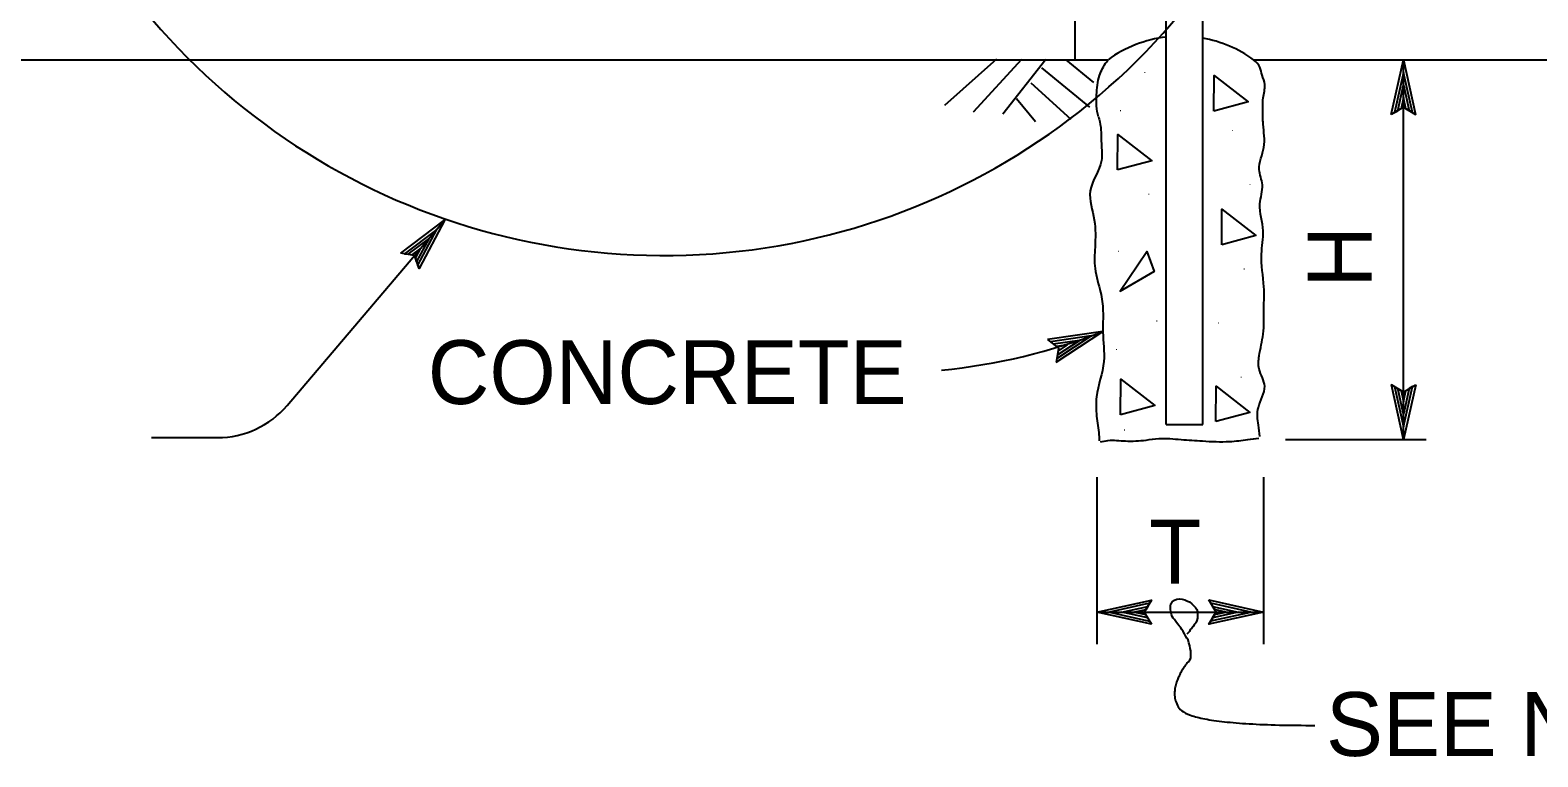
# Model space of a CAD drawing. Extents: x -894 to 866, y -472 to 714.
# Drawn here: x -122.7 to 42.6, y 376.5 to 456.2 of the extents above; entities that cross this region are included whole.
import ezdxf

# ---------------------------------------------------------------- set-up
doc = ezdxf.new("R2010")
doc.units = 0
for name, color, linetype in [('60 Nongeo Data', 7, 'Continuous'), ('mc_FENCE', 7, 'Continuous'), ('mc_FENCE-anno', 7, 'Continuous'), ('pp_PRESENTATION', 7, 'Continuous'), ('rd_BASE-MATERIAL', 7, 'Continuous'), ('rd_PROFILE-OG', 7, 'Continuous')]:
    doc.layers.add(name, color=color, linetype=linetype)

# ---------------------------------------------------------------- blocks, each defined once
blk = doc.blocks.new('AHT')
at = {"layer": '60 Nongeo Data'}
blk.add_lwpolyline([(-5.91, 1.32), (0, 0), (-5.91, -1.31), (-5.7, -0.96), (-1.37, 0), (-5.7, 0.97), (-5.49, 0.62), (-2.72, 0), (-5.49, -0.61), (-5.28, -0.26), (-4.08, 0), (-5.28, 0.27), (-5.12, 0), (-5.91, -1.31), (-5.12, 0)], close=True, dxfattribs=at)

msp = doc.modelspace()

# ---------------------------------------------------------------- linework, layer by layer
at = {"layer": 'mc_FENCE'}
for p, q in [((1.89, 412.97), (1.89, 563.97)), ((5.89, 412.97), (5.89, 563.97)), ((-8.11, 452.97), (-8.11, 473.97)), ((1.89, 412.97), (5.89, 412.97))]:
    msp.add_line(p, q, dxfattribs=at)
for start, end in [(96.7656, 125.9148), (54.0852, 79.8622)]:
    msp.add_arc((3.49, 441.95), 13.61, start, end, dxfattribs=at)
for points in [[(-5.55, 446.7), (-5.75, 447.91), (-5.75, 449.11), (-5.43, 451.24), (-4.64, 452.76), (-4.5, 452.97)], [(12.49, 446.42), (12.47, 447.72), (12.51, 448.8), (12.7, 450.26), (12.41, 451.27), (12.16, 452.16), (11.47, 452.97)], [(-5.55, 446.7), (-5.4, 446.18), (-5.22, 443.76), (-5.22, 441.92), (-6.45, 438.58), (-6.01, 435.4), (-5.92, 432.43), (-5.92, 430.06), (-5.31, 427.47), (-5.05, 425.42), (-5.05, 423.11), (-4.96, 419.87), (-5.75, 415.99), (-5.75, 413.89), (-5.49, 411.84), (-5.46, 411.18)], [(12.16, 411.65), (11.99, 412.9), (11.99, 414.84), (12.69, 417.16), (12.08, 419.04), (12.08, 420.5), (12.52, 422.87), (12.6, 425.73), (12.6, 428.05), (12.34, 431.66), (12.52, 434.19), (12.17, 437.16), (12.43, 439.26), (12.08, 440.93), (12.6, 443.36), (12.52, 445.89), (12.49, 446.42)], [(-5.33, 411.05), (-4.51, 411.21), (-2.59, 411.16), (-0.32, 411.26), (1.07, 411.42), (3.51, 411.32), (5.87, 411.16), (8.83, 411.1), (10.84, 411.32), (12.06, 411.48)]]:
    msp.add_spline(points, degree=3, dxfattribs=at)
at = {"layer": 'mc_FENCE-anno'}
for p, q in [((27.91, 411.32), (27.91, 452.97)), ((-94.53, 415.05), (-77.23, 435.41)), ((-5.05, 423.16), (-11.13, 422.29)), ((-11.13, 422.29), (-11.13, 422.29)), ((-11.13, 422.29), (-9.92, 421.33)), ((-6.35, 422.68), (-10.79, 422.03)), ((-7.63, 422.18), (-10.5, 421.77)), ((-10.19, 419.79), (-5.05, 423.16)), ((-8.93, 421.7), (-10.15, 421.52)), ((-10.11, 420.2), (-6.34, 422.68)), ((-10.02, 420.62), (-7.63, 422.18)), ((-9.98, 421), (-8.93, 421.7)), ((-5.05, 423.16), (-5.05, 423.16)), ((-9.92, 421.33), (-10.19, 419.79)), ((-10.19, 419.79), (-10.19, 419.79)), ((-109.39, 411.53), (-102.15, 411.53)), ((14.97, 411.32), (30.4, 411.32)), ((-5.73, 407.2), (-5.73, 388.89)), ((12.56, 407.2), (12.56, 388.89)), ((-5.73, 392.39), (12.56, 392.39))]:
    msp.add_line(p, q, dxfattribs=at)
msp.add_lwpolyline([(-82.06, 431.76), (-77.23, 435.41), (-80.06, 430.06), (-80.19, 430.44), (-78.12, 434.36), (-81.66, 431.69), (-81.26, 431.63), (-78.99, 433.34), (-80.32, 430.83), (-80.45, 431.22), (-79.88, 432.3), (-80.86, 431.56), (-80.55, 431.51), (-80.06, 430.06), (-80.55, 431.51)], close=True, dxfattribs=at)
msp.add_lwpolyline([(4.14, 386.79), (4.33, 386.94), (4.48, 387.14), (4.58, 387.34), (4.58, 387.59), (4.58, 387.83), (4.58, 388.13), (4.53, 388.38), (4.48, 388.68), (4.38, 389.03), (4.28, 389.33), (4.14, 389.52), (3.99, 389.77), (3.89, 390.02), (3.74, 390.27), (3.59, 390.47), (3.44, 390.72), (3.29, 390.87), (3.14, 391.12), (2.94, 391.36), (2.79, 391.56), (2.64, 391.71), (2.54, 391.91), (2.45, 392.11), (2.4, 392.41), (2.35, 392.71), (2.35, 393.05), (2.4, 393.3), (2.54, 393.5), (2.79, 393.7), (3.04, 393.8), (3.34, 393.85), (3.64, 393.8), (3.94, 393.75), (4.23, 393.6), (4.43, 393.5), (4.68, 393.3), (4.88, 393.1), (5.08, 392.9), (5.23, 392.66), (5.33, 392.41), (5.33, 392.06), (5.33, 391.71), (5.23, 391.46), (5.13, 391.21), (4.98, 391.07), (4.83, 390.82), (4.68, 390.62), (4.53, 390.47), (4.43, 390.27), (4.28, 390.12), (4.14, 389.97)], dxfattribs=at)
for centre, radius, start, end in [((-29.16, 484.76), 66.14, 275.5608, 291.3734), ((-102.15, 421.53), 10, 270, 319.6398)]:
    msp.add_arc(centre, radius, start, end, dxfattribs=at)
msp.add_open_spline([(4.14, 386.79), (1.97, 383.73), (4.66, 379.96), (18.18, 379.96)], degree=2, dxfattribs=at)
at = {"layer": 'pp_PRESENTATION'}
msp.add_arc((-53.22, 505.2), 73.7, 202.6849, 124.1633, dxfattribs=at)
at = {"layer": 'rd_BASE-MATERIAL'}
for points in [[(7.11, 447.35), (7.14, 451.25), (10.86, 448.37)], [(-3.45, 440.88), (-3.42, 444.78), (0.3, 441.9)], [(7.97, 432.68), (8, 436.59), (11.72, 433.71)], [(-3.21, 427.57), (-0.24, 431.93), (0.55, 429.75)], [(-3.13, 414.03), (-3.1, 417.93), (0.62, 415.06)], [(7.32, 413.28), (7.35, 417.18), (11.07, 414.3)]]:
    msp.add_lwpolyline(points, close=True, dxfattribs=at)
at = {"layer": 'rd_PROFILE-OG'}
for p, q in [((-135.71, 452.97), (-4.5, 452.97)), ((-30.59, 452.98), (-12.52, 452.98)), ((-16.73, 453.04), (-22.43, 447.96)), ((-13.99, 453), (-19.28, 447.24)), ((-11.32, 453), (-16.02, 447.02)), ((-11.78, 452.1), (-6.51, 447.77)), ((-9.13, 452.98), (-6.1, 450.49)), ((11.48, 452.97), (169.8, 452.97)), ((-12.96, 450.45), (-8.56, 446.45)), ((-14.52, 448.74), (-12.46, 446.21))]:
    msp.add_line(p, q, dxfattribs=at)

# ---------------------------------------------------------------- block references
at = {"layer": 'mc_FENCE-anno', "xscale": 1.0169346246973365, "yscale": 1.0120465700262526}
for p, rotation in [((27.91, 452.97), 90), ((27.91, 411.32), -90), ((-5.73, 392.39), 180)]:
    msp.add_blockref('AHT', p, dxfattribs=dict(at, rotation=rotation))
msp.add_blockref('AHT', (12.56, 392.39), dxfattribs=at)

# ---------------------------------------------------------------- texts
at = {"layer": 'mc_FENCE-anno'}
msp.add_text('H', height=7, rotation=90, dxfattribs=at).set_placement((24.41, 427.99))
for s, p in [('CONCRETE', (-79.1, 415.21)), ('T', (0, 395.51)), ('SEE NOTE 3', (19.41, 376.61))]:
    msp.add_text(s, height=7, dxfattribs=at).set_placement(p)
at = {"layer": 'rd_BASE-MATERIAL'}
for p in [(-0.6, 451.52), (-3.29, 447.32), (8.99, 445.16), (-0.17, 438.16), (10.93, 439.23), (-3.51, 431.9), (10.29, 429.96), (0.7, 424.25), (7.49, 424.03), (-3.72, 421.12), (9.96, 418.1), (-2.83, 412.3)]:
    msp.add_text('.', height=0.8, dxfattribs=at).set_placement(p)

doc.saveas('drawing.dxf')
